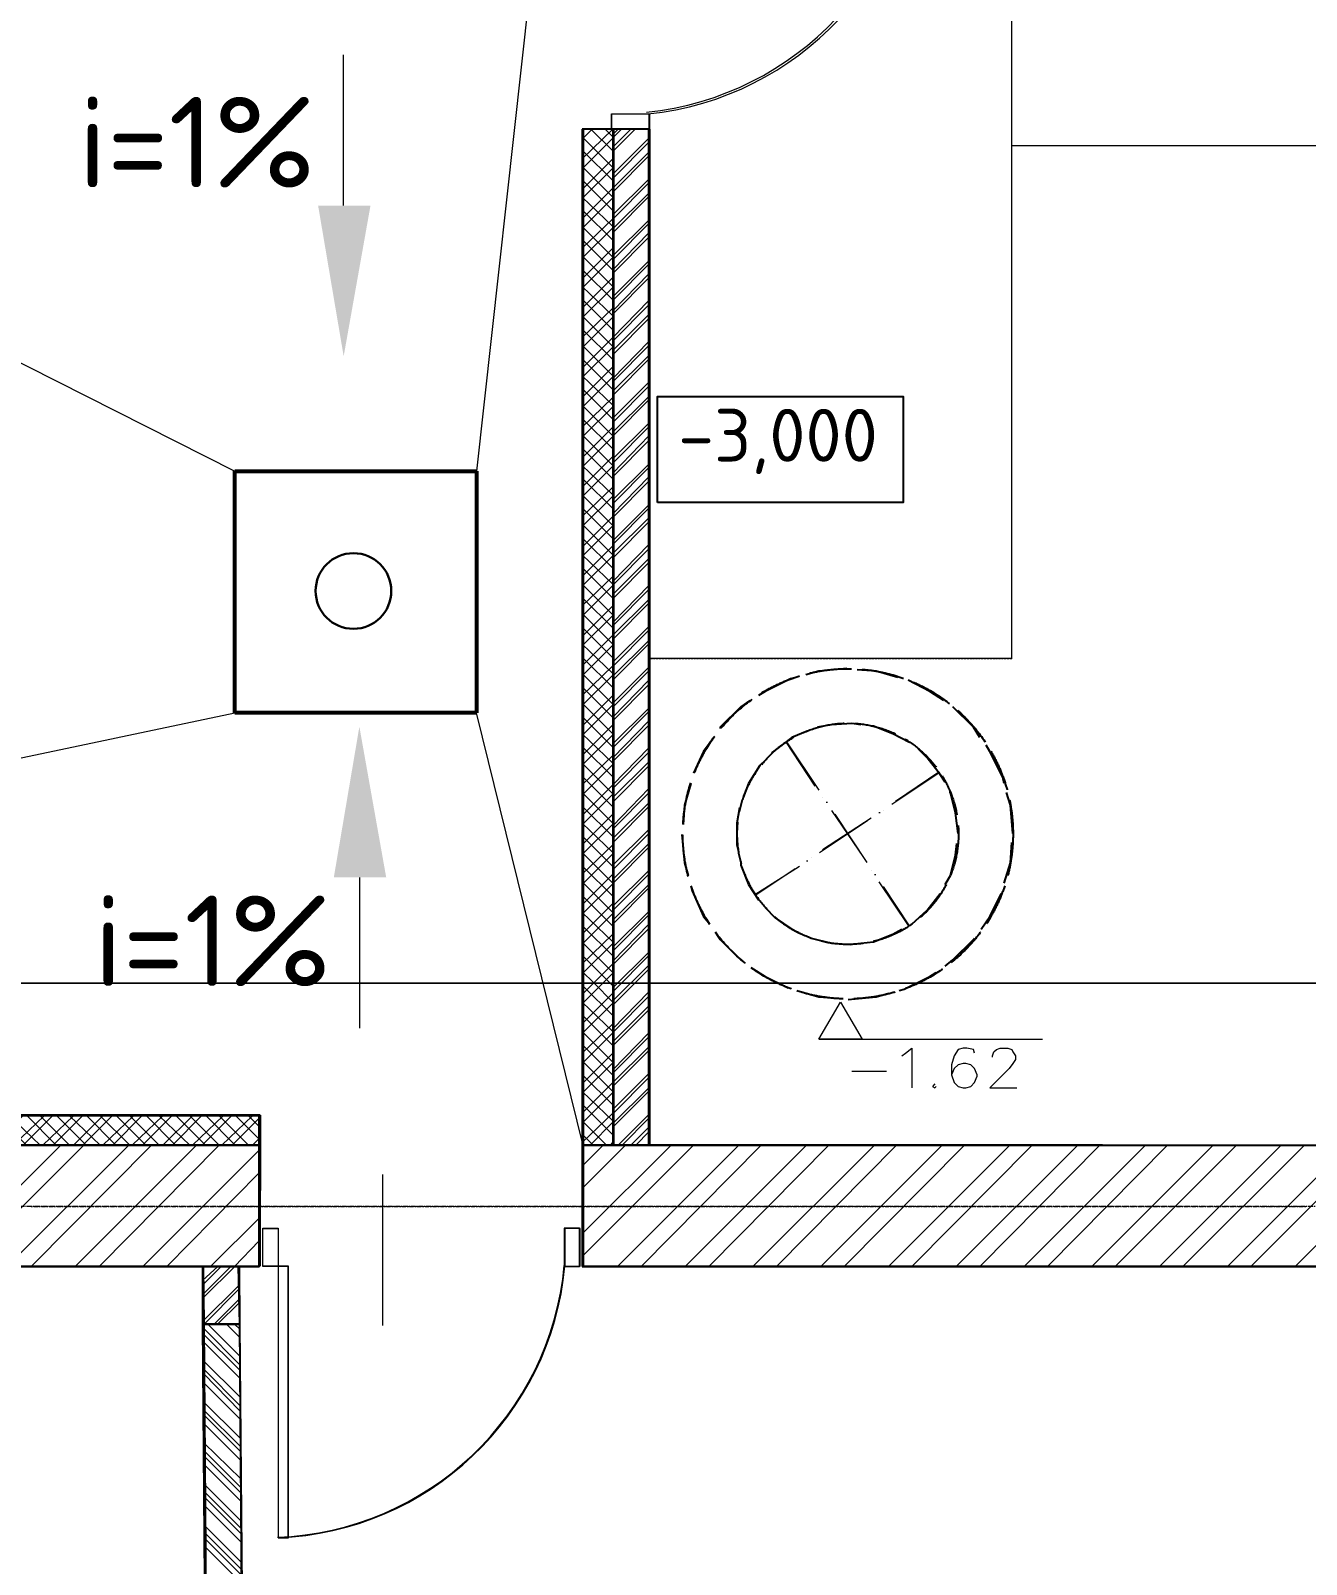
# Model space of a CAD drawing. Header units: millimetres. Extents: x -10178924 to 11692288, y -947381 to 58396.
# Drawn here: x 729816 to 734041, y -787877 to -782796 of the extents above; entities that cross this region are included whole.
import ezdxf

# ---------------------------------------------------------------- set-up
doc = ezdxf.new("R2010")
doc.units = ezdxf.units.MM
for name, pattern in [('334', [5, 4, -1]), ('ACAD_ISO02W100', [15, 12, -3]), ('ACAD_ISO10W100', [18, 12, -3, 0, -3]), ('HIDDEN', [9.525, 6.35, -3.175]), ('невидимая', [9.525, 6.35, -3.175]), ('осевая', [50.8, 31.75, -6.35, 6.35, -6.35])]:
    doc.linetypes.add(name, pattern=pattern)
for name, color, linetype, lineweight in [('_0', 7, 'Continuous', 25), ('_канализация', 7, 'Continuous', 70), ('_шахты ВК', 8, 'Continuous', 53), ('PDF _Разрезы', 7, 'Continuous', 9), ('PDF _Текст', 7, 'Continuous', 5), ('АР_Двери', 250, 'Continuous', 9), ('Контур пол Подвал', 7, 'Continuous', 9), ('Основная ГКЛ', 250, 'Continuous', 9), ('Отделка СТЕН', 6, 'Continuous', 13), ('Перегородки', 162, 'Continuous', 9), ('Размеры осевые', 153, 'Continuous', 9), ('Стены.1', 7, 'Continuous', 25), ('ТХ_Оборудование', 250, 'Continuous', 18), ('ШТРИХОВКА', 252, 'Continuous', 15), ('Штриховки', 47, 'Continuous', 5)]:
    doc.layers.add(name, color=color, linetype=linetype, lineweight=lineweight)
for name, color, linetype in [('_надписи канализация', 7, 'Continuous'), ('PDF _PDF _Разрезы', 7, 'Continuous'), ('PDF _Отделка СТЕН', 6, 'Continuous'), ('PDF _Стены внутр.1', 7, 'Continuous'), ('PDF _Стены.1', 7, 'Continuous'), ('Перепад', 251, 'ACAD_ISO02W100'), ('Стены внутр.1', 7, 'Continuous')]:
    doc.layers.add(name, color=color, linetype=linetype)
for name, color, linetype, true_color in [('PDF _АР_Двери', 7, 'Continuous', 0x545454), ('PDF _Контур пол Подвал', 7, 'Continuous', 0xcd6928), ('PDF _Основная ГКЛ', 7, 'Continuous', 0x545454), ('PDF _Отметки', 7, 'Continuous', 0x7f9fff), ('PDF _Перегородки', 7, 'Continuous', 0x0037dd), ('PDF _Перепад', 7, 'Continuous', 0x767676), ('PDF _Размеры осевые', 7, 'Continuous', 0x5d6970), ('PDF _штриховка', 7, 'Continuous', 0x95834a), ('PDF _Штриховки', 7, 'Continuous', 0x95834a)]:
    doc.layers.add(name, color=color, linetype=linetype, true_color=true_color)
doc.styles.add('PDF ISOCPEUR', font='isocpeur.ttf')
doc.styles.add('НТМ', font='isocpeur.ttf')
pattern_1 = [(45, (-17446.33, 108538.816), (-49.39141, 49.39141), []), (135, (-17446.33, 108538.816), (-49.39141, -49.39141), [])]

# ---------------------------------------------------------------- blocks, each defined once
blk = doc.blocks.new('A$C5282721b')
at = {"layer": 'Отделка СТЕН', "true_color": 0x000000, "transparency": 33554687}
h = blk.add_hatch(dxfattribs=at)
h.set_pattern_fill('ANSI37', color=18, scale=22)
h.set_pattern_definition(pattern_1)
h.paths.add_polyline_path([(9386.923, -2331.943), (9381.923, -2331.943), (9286.923, -2331.943), (9286.923, -5161.054), (9386.923, -5161.054)])
h.paths.add_polyline_path([(9386.923, -5161.054), (9286.923, -5161.054), (9286.923, -5598.72), (9286.827, -5698.72), (9386.923, -5698.72)])
h = blk.add_hatch(dxfattribs=at)
h.set_pattern_fill('ANSI37', color=18, scale=22)
h.set_pattern_definition(pattern_1)
h.paths.add_polyline_path([(8216.779, -5598.72), (1806.923, -5598.72), (1806.923, -5698.72), (8216.705, -5698.72)])
at = {"layer": 'Перегородки', "lineweight": 20, "true_color": 0x000000, "transparency": 33554687}
h = blk.add_hatch(dxfattribs=at)
h.set_pattern_fill('ANSI32', color=18, scale=10)
h.set_pattern_definition([(45, (-114117.21, -14990.67), (-67.35192, 67.35192), []), (45, (-114072.31, -14990.67), (-67.35192, 67.35192), [])])
h.paths.add_polyline_path([(9506.923, -161.943), (9456.266, -161.943)], flags=17)
h.paths.add_polyline_path([(9506.923, -2331.943), (9386.923, -2331.943), (9386.923, -5698.72), (9506.923, -5698.72)])
h.paths.add_polyline_path([(9386.923, -1261.943), (9506.923, -1261.943), (9506.923, -161.943), (9386.923, -161.943)])
h = blk.add_hatch(dxfattribs=at)
h.set_pattern_fill('ANSI32', color=18, scale=10, angle=-90)
h.set_pattern_definition([(315, (296903.22, 39994.2), (67.35192, 67.35192), []), (315, (296903.22, 39949.3), (67.35192, 67.35192), [])])
h.paths.add_polyline_path([(8150.108, -6290.89), (8030.104, -6290.89), (8038.206, -7490.83), (8160.512, -7491.329)])
at = {"layer": 'ШТРИХОВКА', "ltscale": 100, "true_color": 0x000000, "transparency": 33554687}
h = blk.add_hatch(dxfattribs=at)
h.set_pattern_fill('ANSI31', color=18, scale=50)
h.set_pattern_definition([(45, (-79853.19, 25128.16), (-112.2532, 112.2532), [])])
h.paths.add_polyline_path([(23461.119, -5698.72), (20726.119, -5698.72), (20726.119, -6098.72), (23461.119, -6098.72), (23461.119, -6515.547), (23861.119, -6515.547), (23861.119, -5328.486), (23461.119, -5328.486)], flags=17)
h.paths.add_polyline_path([(17846.22, -11596.906), (8196.095, -11596.906), (8096.091, -11596.906), (5081.5, -11596.906), (5081.5, -12156.906), (17846.22, -12156.906), (17846.22, -11876.906)], flags=17)
h.paths.add_polyline_path([(8216.705, -5698.72), (8216.779, -6098.72), (19406.923, -6098.72), (19406.923, -5698.72)], flags=16)
h.paths.add_polyline_path([(4011.5, -12156.906), (4011.5, -11596.906), (86.923, -11596.906), (86.923, -9009.38), (86.923, -8929.368), (86.923, -6098.72), (3721.276, -6098.72), (3801.387, -6098.72), (9286.442, -6098.72), (9286.779, -5698.72), (86.923, -5698.72), (86.923, -161.943), (23461.119, -161.943), (23461.119, -4567.801), (23861.119, -4567.801), (23861.119, -3119.021), (23861.119, -2969.021), (23861.119, -161.943), (24472.507, -161.943), (29133.626, -161.943), (29283.626, -161.943), (29940.503, -161.943), (29940.503, 398.057), (-473.077, 398.057), (-473.077, -11800), (-473.077, -12156.906), (-0.293, -12156.906)])
h.paths.add_polyline_path([(23861.119, -9596.906), (23461.119, -9596.906), (23461.119, -11596.906), (18816.22, -11596.906), (18816.22, -12156.906), (23301.119, -12156.906), (23301.119, -15862.111), (25035.25, -15862.111), (25595.277, -15862.111), (25744.391, -15862.111), (25744.391, -15302.111), (23861.119, -15302.111), (23861.119, -12066.906)])
h.paths.add_polyline_path([(23461.119, -8546.906), (23861.119, -8546.906), (23861.119, -7571.566), (23461.119, -7571.566)], flags=17)
at = {"layer": 'Штриховки', "ltscale": 10, "true_color": 0x000000, "transparency": 33554687}
h = blk.add_hatch(dxfattribs=at)
h.set_pattern_fill('ANSI32', color=18, scale=10)
h.set_pattern_definition([(45, (-109802.62, 28370.98), (-67.35192, 67.35192), []), (45, (-109757.72, 28370.98), (-67.35192, 67.35192), [])])
h.paths.add_polyline_path([(8028.44, -6098.904), (8030.104, -6290.89), (8150.113, -6291.451), (8148.442, -6098.72)])
at = {"color": 18, "lineweight": 0, "ltscale": 100, "true_color": 0x000000, "transparency": 33554687}
for p, q in [((1806.923, -261.943), (8133.325, -3465.61)), ((1806.923, -261.943), (8133.325, -3465.61)), ((9286.923, -261.943), (8933.325, -3465.61)), ((9286.923, -261.943), (8933.325, -3465.61)), ((1806.923, -5598.72), (8133.325, -4265.61)), ((1806.923, -5598.72), (8133.325, -4265.61)), ((9286.779, -5698.72), (8933.325, -4265.61)), ((9286.779, -5698.72), (8933.325, -4265.61))]:
    blk.add_line(p, q, dxfattribs=at)
at = {"layer": '_0', "transparency": 33554687}
for p, q in [((8133.325, -3465.61), (8933.325, -3465.61)), ((8133.325, -4265.61), (8133.325, -3465.61)), ((8133.325, -3465.61), (8933.325, -3465.61)), ((8133.325, -4265.61), (8133.325, -3465.61)), ((8133.325, -3465.61), (8933.325, -3465.61)), ((8133.325, -4265.61), (8133.325, -3465.61)), ((8133.325, -3465.61), (8933.325, -3465.61)), ((8133.325, -4265.61), (8133.325, -3465.61)), ((8933.325, -3465.61), (8133.325, -3465.61)), ((8933.325, -3465.61), (8933.325, -4265.61)), ((8933.325, -3465.61), (8933.325, -4265.61)), ((8933.325, -3465.61), (8933.325, -4265.61)), ((8933.325, -3465.61), (8933.325, -4265.61)), ((8933.325, -3465.61), (8933.325, -4265.61)), ((8933.325, -3465.61), (8933.325, -4265.61)), ((8933.325, -3465.61), (8933.325, -4265.61)), ((8933.325, -3465.61), (8933.325, -4265.61)), ((8933.325, -4265.61), (8133.325, -4265.61)), ((8933.325, -4265.61), (8133.325, -4265.61)), ((8933.325, -4265.61), (8133.325, -4265.61)), ((8933.325, -4265.61), (8133.325, -4265.61)), ((8933.325, -4265.61), (8133.325, -4265.61)), ((8933.325, -4265.61), (8133.325, -4265.61)), ((8933.325, -4265.61), (8133.325, -4265.61)), ((8933.325, -4265.61), (8133.325, -4265.61))]:
    blk.add_line(p, q, dxfattribs=at)
at = {"layer": '_0', "color": 8, "transparency": 33554687}
for p, q in [((8133.325, -3465.61), (8933.325, -3465.61)), ((8133.325, -4265.61), (8133.325, -3465.61)), ((8133.325, -3465.61), (8933.325, -3465.61)), ((8133.325, -4265.61), (8133.325, -3465.61)), ((8933.325, -3465.61), (8933.325, -4265.61)), ((8933.325, -3465.61), (8933.325, -4265.61)), ((8933.325, -4265.61), (8133.325, -4265.61)), ((8933.325, -4265.61), (8133.325, -4265.61))]:
    blk.add_line(p, q, dxfattribs=at)
at = {"layer": '_канализация', "color": 7, "lineweight": 30, "ltscale": 100, "transparency": 33554687}
blk.add_circle((8525.99, -3862.207), 125.235, dxfattribs=at)
blk.add_circle((8525.99, -3862.207), 125.235, dxfattribs=at)
blk.add_circle((8525.99, -3862.207), 125.235, dxfattribs=at)
blk.add_circle((8525.99, -3862.207), 125.235, dxfattribs=at)
blk.add_circle((8525.99, -3862.207), 125.235, dxfattribs=at)
blk.add_circle((8525.99, -3862.207), 125.235, dxfattribs=at)
at = {"layer": '_надписи канализация', "transparency": 33554687}
for p, q in [((8933.325, -3465.61), (8933.325, -4265.61)), ((8933.325, -3465.61), (8933.325, -4265.61)), ((8933.325, -3465.61), (8933.325, -4265.61)), ((8933.325, -3465.61), (8933.325, -4265.61)), ((8933.325, -4265.61), (8133.325, -4265.61)), ((8933.325, -4265.61), (8133.325, -4265.61)), ((8933.325, -4265.61), (8133.325, -4265.61)), ((8933.325, -4265.61), (8133.325, -4265.61))]:
    blk.add_line(p, q, dxfattribs=at)
at = {"layer": '_шахты ВК', "transparency": 33554687}
for p, q in [((8133.325, -3465.61), (8933.325, -3465.61)), ((8133.325, -4265.61), (8133.325, -3465.61)), ((8133.325, -3465.61), (8933.325, -3465.61)), ((8133.325, -4265.61), (8133.325, -3465.61)), ((8133.325, -3465.61), (8933.325, -3465.61)), ((8133.325, -4265.61), (8133.325, -3465.61)), ((8133.325, -3465.61), (8933.325, -3465.61)), ((8133.325, -4265.61), (8133.325, -3465.61)), ((8933.325, -3465.61), (8933.325, -4265.61)), ((8933.325, -3465.61), (8933.325, -4265.61)), ((8933.325, -3465.61), (8933.325, -4265.61)), ((8933.325, -3465.61), (8933.325, -4265.61)), ((8933.325, -3465.61), (8933.325, -4265.61)), ((8933.325, -3465.61), (8933.325, -4265.61)), ((8933.325, -3465.61), (8933.325, -4265.61)), ((8933.325, -3465.61), (8933.325, -4265.61)), ((8933.325, -4265.61), (8133.325, -4265.61)), ((8933.325, -4265.61), (8133.325, -4265.61)), ((8933.325, -4265.61), (8133.325, -4265.61)), ((8933.325, -4265.61), (8133.325, -4265.61)), ((8933.325, -4265.61), (8133.325, -4265.61)), ((8933.325, -4265.61), (8133.325, -4265.61)), ((8933.325, -4265.61), (8133.325, -4265.61)), ((8933.325, -4265.61), (8133.325, -4265.61))]:
    blk.add_line(p, q, dxfattribs=at)
at = {"layer": '_шахты ВК', "color": 8, "transparency": 33554687}
for p, q in [((8133.325, -3465.61), (8933.325, -3465.61)), ((8133.325, -4265.61), (8133.325, -3465.61)), ((8133.325, -3465.61), (8933.325, -3465.61)), ((8133.325, -4265.61), (8133.325, -3465.61)), ((8133.325, -3465.61), (8933.325, -3465.61)), ((8133.325, -4265.61), (8133.325, -3465.61)), ((8133.325, -3465.61), (8933.325, -3465.61)), ((8133.325, -4265.61), (8133.325, -3465.61)), ((8933.325, -3465.61), (8933.325, -4265.61)), ((8933.325, -3465.61), (8933.325, -4265.61)), ((8933.325, -3465.61), (8933.325, -4265.61)), ((8933.325, -3465.61), (8933.325, -4265.61)), ((8933.325, -4265.61), (8133.325, -4265.61)), ((8933.325, -4265.61), (8133.325, -4265.61)), ((8933.325, -4265.61), (8133.325, -4265.61)), ((8933.325, -4265.61), (8133.325, -4265.61))]:
    blk.add_line(p, q, dxfattribs=at)
at = {"layer": 'PDF _Разрезы', "color": 251, "lineweight": 9, "true_color": 0x636466, "transparency": 33554687}
for p, q in [((8493.623, -2585.194), (8493.623, -2085.657)), ((8545.65, -4811.148), (8545.65, -5310.684)), ((8622.01, -5795.553), (8622.01, -6295.089))]:
    blk.add_line(p, q, dxfattribs=at)
at = {"layer": 'PDF _Разрезы', "color": 18, "lineweight": 9, "true_color": 0x000000, "transparency": 33554687}
blk.add_lwpolyline([(-3851.775, -5161.054), (61037.167, -5161.054)], dxfattribs=at)
at = {"layer": 'PDF _Разрезы', "transparency": 33554559}
for points in [[(8493.623, -3084.73), (8582.523, -2585.194), (8408.955, -2585.194)], [(8545.65, -4311.611), (8634.55, -4811.148), (8460.982, -4811.148)]]:
    blk.add_solid(points, dxfattribs=at)
at = {"layer": 'АР_Двери', "color": 18, "true_color": 0x000000, "transparency": 33554687}
for points in [[(9506.923, -2281.943), (9506.923, -2331.943), (9381.923, -2331.943), (9381.923, -2281.943)], [(8276.408, -6098.72), (8226.408, -6098.72), (8226.408, -5973.72), (8276.408, -5973.72)], [(9226.442, -6098.72), (9276.442, -6098.72), (9276.442, -5973.72), (9226.442, -5973.72)], [(8276.408, -6998.72), (8311.408, -6998.72), (8311.408, -6098.72), (8276.408, -6098.72)]]:
    blk.add_lwpolyline(points, close=True, dxfattribs=at)
for centre, radius, start, end in [((9396.487, -1275.972), 1011.481, 275.983344, 357.395053), ((8238.286, -6007.054), 992.399, 272.201495, 354.700108)]:
    blk.add_arc(centre, radius, start, end, dxfattribs=at)
at = {"layer": 'Контур пол Подвал', "color": 18, "linetype": 'невидимая', "true_color": 0x000000, "transparency": 33554687}
for p, q in [((9506.923, -4124.01), (9506.923, -2386.943)), ((19406.923, -2386.943), (10706.923, -2386.943)), ((10706.923, -4086.943), (10706.923, -2386.943)), ((10706.923, -4086.943), (9506.923, -4086.943))]:
    blk.add_line(p, q, dxfattribs=at)
at = {"layer": 'Контур пол Подвал', "color": 18, "true_color": 0x000000, "transparency": 33554687}
blk.add_lwpolyline([(10706.923, -2386.943), (10706.923, -1186.943)], dxfattribs=at)
at = {"layer": 'Основная ГКЛ', "color": 18, "linetype": 'HIDDEN', "ltscale": 5, "true_color": 0x000000, "transparency": 33554687}
for p, q in [((8216.408, -6098.72), (8216.408, -5973.72)), ((9286.442, -5973.72), (9286.442, -6098.72))]:
    blk.add_line(p, q, dxfattribs=at)
at = {"layer": 'Перепад', "color": 18, "linetype": '334', "ltscale": 35, "true_color": 0x000000, "transparency": 33554687}
for radius in [546.936, 366.437]:
    blk.add_circle((10163.669, -4666.653), radius, dxfattribs=at)
at = {"layer": 'Размеры осевые', "color": 251, "linetype": 'осевая', "ltscale": 0.5, "transparency": 33554687}
blk.add_line((-9750, -5900), (57900, -5900), dxfattribs=at)
at = {"layer": 'Стены внутр.1', "color": 18, "linetype": 'Continuous', "true_color": 0x000000, "transparency": 33554687}
for p in [(8150.113, -6291.451), (8150.108, -6290.89)]:
    blk.add_line(p, (8030.104, -6290.89), dxfattribs=at)
at = {"layer": 'Стены внутр.1', "color": 18, "linetype": 'Continuous', "true_color": 0x000000, "transparency": 33554687, "flags": 128}
for points in [[(8216.779, -5598.72), (1806.923, -5598.72)], [(8216.705, -5698.72), (86.923, -5698.72)], [(11006.923, -5698.72), (9286.779, -5698.72)], [(19406.923, -5698.72), (11006.923, -5698.72)], [(3801.387, -6098.72), (8148.442, -6098.72)], [(8028.439, -6098.72), (8030.104, -6290.89)], [(8148.442, -6098.72), (8216.408, -6098.72)], [(8150.113, -6291.451), (8148.442, -6098.72)], [(9286.442, -6098.72), (11006.923, -6098.72)], [(10826.905, -6098.72), (19406.923, -6098.72)], [(8030.104, -6290.89), (8047.517, -8548.72)], [(8169.676, -8548.72), (8150.113, -6291.451)]]:
    blk.add_lwpolyline(points, dxfattribs=at)
at = {"layer": 'Стены.1', "color": 18, "ltscale": 0.1, "true_color": 0x000000, "transparency": 33554687}
for points in [[(9286.923, -2331.943), (9286.923, -5598.72)], [(9506.923, -2331.943), (9286.923, -2331.943)], [(9386.923, -2331.943), (9386.923, -5698.72)], [(9506.923, -2331.943), (9506.923, -5698.72)], [(8216.779, -5598.72), (8216.408, -6098.72)], [(9286.863, -5598.72), (9286.442, -6098.72)]]:
    blk.add_lwpolyline(points, dxfattribs=at)
at = {"layer": 'ТХ_Оборудование', "transparency": 33554687}
for p, q in [((8133.325, -3465.61), (8933.325, -3465.61)), ((8133.325, -4265.61), (8133.325, -3465.61)), ((8133.325, -3465.61), (8933.325, -3465.61)), ((8133.325, -4265.61), (8133.325, -3465.61)), ((8933.325, -3465.61), (8933.325, -4265.61)), ((8933.325, -3465.61), (8933.325, -4265.61)), ((8933.325, -4265.61), (8133.325, -4265.61)), ((8933.325, -4265.61), (8133.325, -4265.61))]:
    blk.add_line(p, q, dxfattribs=at)
at = {"layer": 'ШТРИХОВКА', "color": 18, "linetype": 'ACAD_ISO10W100', "ltscale": 16, "true_color": 0x000000, "transparency": 33554687}
for p, q in [((9960.238, -4361.872), (10367.101, -4971.434)), ((10468.451, -4463.221), (9858.888, -4870.085))]:
    blk.add_line(p, q, dxfattribs=at)
at = {"layer": 'PDF _Текст', "color": 251, "lineweight": 0, "true_color": 0x636466, "transparency": 33554687, "style": 'НТМ'}
for p in [(7613.896, -2525.346), (7665.923, -5171.223)]:
    blk.add_text('i=1%%%', height=300, dxfattribs=at).set_placement(p)

msp = doc.modelspace()

# ---------------------------------------------------------------- linework, layer by layer
at = {"layer": 'PDF _PDF _Разрезы', "lineweight": 9}
msp.add_lwpolyline([(718506.2, -785950.9), (783388.3, -785950.9)], dxfattribs=at)
at = {"layer": 'PDF _АР_Двери', "lineweight": 9}
for points in [[(731862.4, -783072.2), (731862.4, -783123), (731739.7, -783123), (731739.7, -783072.2)], [(730634.8, -786890.7), (730584, -786890.7), (730584, -786763.7), (730634.8, -786763.7)], [(731583, -786890.7), (731633.8, -786890.7), (731633.8, -786763.7), (731583, -786763.7)], [(730634.8, -787788.2), (730668.6, -787788.2), (730668.6, -786890.8), (730634.8, -786890.8)]]:
    msp.add_lwpolyline(points, close=True, dxfattribs=at)
for centre, radius, start, end in [((731750.3, -782062.6), 1009.6, 275.9819, 357.3963), ((730594.6, -786795.5), 992.7, 272.2029, 354.6989)]:
    msp.add_arc(centre, radius, start, end, dxfattribs=at)
at = {"layer": 'PDF _Контур пол Подвал', "lineweight": 9}
for points in [[(733064.7, -783178.1), (733064.7, -781975.8)], [(731862.4, -784913.7), (731862.4, -783178.1)], [(731862.5, -784875.6), (733064.7, -784875.6), (733064.7, -783178.1)], [(741764.3, -783178.1), (733065.1, -783178.1)]]:
    msp.add_lwpolyline(points, dxfattribs=at)
at = {"layer": 'PDF _Основная ГКЛ', "lineweight": 9}
for points in [[(730571.3, -786890.7), (730571.3, -786763.7)], [(731642.3, -786763.7), (731642.3, -786890.7)]]:
    msp.add_lwpolyline(points, dxfattribs=at)
at = {"layer": 'PDF _Отделка СТЕН', "lineweight": 13}
for points in [[(731642.3, -783123), (731642.3, -783123)], [(731642.3, -783220.4), (731743.9, -783123)], [(731743.9, -783148.4), (731718.5, -783123)], [(731743.9, -783250), (731642.3, -783148.4)], [(731642.3, -783322), (731743.9, -783220.4)], [(731743.9, -783347.4), (731642.3, -783245.8)], [(731642.3, -783419.4), (731743.9, -783317.8)], [(731743.9, -783444.8), (731642.3, -783347.4)], [(731642.3, -783516.7), (731743.9, -783419.4)], [(731743.9, -783546.4), (731642.3, -783444.8)], [(731642.3, -783618.3), (731743.9, -783516.7)], [(731743.9, -783643.7), (731642.3, -783542.1)], [(731642.3, -783715.7), (731743.9, -783614.1)], [(731743.9, -783741.1), (731642.3, -783643.7)], [(731642.3, -783813.1), (731743.9, -783715.7)], [(731743.9, -783842.7), (731642.3, -783741.1)], [(731642.3, -783914.7), (731743.9, -783813.1)], [(731743.9, -783940.1), (731642.3, -783838.5)], [(731642.3, -784012), (731743.9, -783910.4)], [(731743.9, -784037.4), (731642.3, -783940.1)], [(731642.3, -784109.4), (731743.9, -784012)], [(731743.9, -784139), (731642.3, -784037.4)], [(731642.3, -784211), (731743.9, -784109.4)], [(731743.9, -784236.4), (731642.3, -784134.8)], [(731642.3, -784308.4), (731743.9, -784206.8)], [(731743.9, -784333.8), (731642.3, -784236.4)], [(731642.3, -784405.7), (731743.9, -784308.4)], [(731743.9, -784435.4), (731642.3, -784333.8)], [(731642.3, -784507.3), (731743.9, -784405.7)], [(731743.9, -784532.7), (731642.3, -784431.1)], [(731642.3, -784604.7), (731743.9, -784503.1)], [(731743.9, -784630.1), (731642.3, -784532.7)], [(731642.3, -784702.1), (731743.9, -784604.7)], [(731743.9, -784731.7), (731642.3, -784630.1)], [(731642.3, -784803.7), (731743.9, -784702.1)], [(731743.9, -784829.1), (731642.3, -784727.5)], [(731642.3, -784901), (731743.9, -784799.4)], [(731743.9, -784926.4), (731642.3, -784829.1)], [(731642.3, -784998.4), (731743.9, -784901)], [(731743.9, -785028), (731642.3, -784926.4)], [(731642.3, -785100), (731743.9, -784998.4)], [(731743.9, -785125.4), (731642.3, -785023.8)], [(731642.3, -785197.4), (731743.9, -785095.8)], [(731743.9, -785222.8), (731642.3, -785125.4)], [(731642.3, -785294.7), (731743.9, -785197.4)], [(731743.9, -785324.4), (731642.3, -785222.8)], [(731642.3, -785396.3), (731743.9, -785294.7)], [(731743.9, -785421.7), (731642.3, -785320.1)], [(731642.3, -785493.7), (731743.9, -785392.1)], [(731743.9, -785519.1), (731642.3, -785421.7)], [(731642.3, -785591.1), (731743.9, -785493.7)], [(731743.9, -785620.7), (731642.3, -785519.1)], [(731642.3, -785692.7), (731743.9, -785591.1)], [(731743.9, -785718.1), (731642.3, -785616.5)], [(731642.3, -785790), (731743.9, -785688.4)], [(731743.9, -785815.4), (731642.3, -785718.1)], [(731642.3, -785887.4), (731743.9, -785790)], [(731743.9, -785917), (731642.3, -785815.5)], [(731642.3, -785989), (731680.4, -785950.9), (731743.9, -785887.4)], [(731743.9, -786014.4), (731680.4, -785950.9), (731642.3, -785912.8)], [(731642.3, -786086.4), (731743.9, -785984.8)], [(731743.9, -786111.8), (731642.3, -786014.4)], [(731642.3, -786183.7), (731743.9, -786086.4)], [(731743.9, -786213.4), (731642.3, -786111.8)], [(731642.3, -786285.3), (731743.9, -786183.8)], [(731743.9, -786310.7), (731642.3, -786209.2)], [(731642.3, -786382.7), (731743.9, -786281.1)], [(731743.9, -786408.1), (731642.3, -786310.8)], [(729847.4, -786488.6), (729745.8, -786391.2)], [(729758.5, -786488.6), (729860.1, -786391.2)], [(729944.7, -786488.6), (729847.4, -786391.2)], [(729855.8, -786488.6), (729957.4, -786391.2)], [(730046.3, -786488.6), (729944.7, -786391.2)], [(729957.4, -786488.6), (730054.8, -786391.2)], [(730143.7, -786488.6), (730046.3, -786391.2)], [(730054.8, -786488.6), (730156.4, -786391.2)], [(730241.1, -786488.6), (730143.7, -786391.2)], [(730152.2, -786488.6), (730253.8, -786391.2)], [(730342.7, -786488.6), (730241.1, -786391.2)], [(730253.8, -786488.6), (730351.1, -786391.2)], [(730440, -786488.6), (730342.7, -786391.2)], [(730351.1, -786488.6), (730452.7, -786391.2)], [(730537.4, -786488.6), (730440, -786391.2)], [(730448.5, -786488.6), (730550.1, -786391.2)], [(730571.3, -786425), (730537.4, -786391.2)], [(731642.3, -786480.1), (731743.9, -786382.7)], [(731722.7, -786488.6), (731642.3, -786408.1)], [(730550.1, -786488.6), (730571.3, -786467.4)], [(731735.5, -786488.6), (731743.9, -786480.1)]]:
    msp.add_lwpolyline(points, dxfattribs=at)
at = {"layer": 'PDF _Отметки', "lineweight": 25}
msp.add_lwpolyline([(731892.1, -784359.2), (731892.1, -784007.8), (732704.9, -784007.8), (732704.9, -784359.2)], close=True, dxfattribs=at)
at = {"layer": 'PDF _Отметки', "color": 7, "lineweight": 20}
msp.add_lwpolyline([(732497.5, -786014.4), (732569.4, -786137.2), (732425.5, -786137.2)], close=True, dxfattribs=at)
for points in [[(732425.5, -786137.2), (733166.3, -786137.2)], [(732700.7, -786192.2), (732713.4, -786183.8), (732734.5, -786166.8), (732734.5, -786298)], [(732942, -786183.8), (732937.7, -786171.1), (732916.6, -786166.8), (732903.9, -786166.8), (732886.9, -786171.1), (732874.2, -786192.2), (732865.8, -786221.9), (732865.8, -786255.7), (732874.2, -786281.1), (732886.9, -786293.8), (732903.9, -786298), (732912.3, -786298), (732929.3, -786293.8), (732942, -786281.1), (732950.4, -786260), (732950.4, -786255.7), (732942, -786234.6), (732929.3, -786221.9), (732912.3, -786217.6), (732903.9, -786217.6), (732886.9, -786221.9), (732874.2, -786234.6), (732865.8, -786255.7)], [(733001.2, -786196.5), (733001.2, -786192.2), (733005.5, -786179.5), (733013.9, -786171.1), (733026.6, -786166.8), (733052, -786166.8), (733064.7, -786171.1), (733069, -786179.5), (733077.4, -786192.2), (733077.4, -786204.9), (733069, -786217.6), (733056.3, -786234.6), (732992.8, -786298), (733081.7, -786298)], [(732535.6, -786243), (732649.9, -786243)], [(732810.7, -786285.3), (732802.3, -786293.8), (732810.7, -786298), (732815, -786293.8)]]:
    msp.add_lwpolyline(points, dxfattribs=at)
at = {"layer": 'PDF _Перегородки', "color": 5, "lineweight": 20}
for points in [[(731743.9, -783140), (731760.9, -783123)], [(731743.9, -783182.3), (731803.2, -783123)], [(731743.9, -783271.2), (731862.4, -783152.7)], [(731743.9, -783317.8), (731862.4, -783199.2)], [(731743.9, -783406.7), (731862.4, -783288.1)], [(731743.9, -783453.2), (731862.4, -783334.7)], [(731743.9, -783542.1), (731862.4, -783423.6)], [(731743.9, -783588.7), (731862.4, -783465.9)], [(731743.9, -783677.6), (731862.4, -783559.1)], [(731743.9, -783724.2), (731862.4, -783601.4)], [(731743.9, -783813.1), (731862.4, -783690.3)], [(731743.9, -783855.4), (731862.4, -783736.9)], [(731743.9, -783948.5), (731862.4, -783825.8)], [(731743.9, -783990.9), (731862.4, -783872.3)], [(731743.9, -784079.8), (731862.4, -783961.2)], [(731743.9, -784126.3), (731862.4, -784007.8)], [(731743.9, -784215.2), (731862.4, -784096.7)], [(731743.9, -784261.8), (731862.4, -784139)], [(731743.9, -784350.7), (731862.4, -784232.2)], [(731743.9, -784397.3), (731862.4, -784274.5)], [(731743.9, -784486.2), (731862.4, -784367.6)], [(731743.9, -784528.5), (731862.4, -784410)], [(731743.9, -784621.6), (731862.4, -784498.9)], [(731743.9, -784664), (731862.4, -784545.4)], [(731743.9, -784757.1), (731862.4, -784634.3)], [(731743.9, -784799.4), (731862.4, -784680.9)], [(731743.9, -784888.3), (731862.4, -784769.8)], [(731743.9, -784934.9), (731862.4, -784816.4)], [(731743.9, -785023.8), (731862.4, -784905.3)], [(731743.9, -785070.4), (731862.4, -784947.6)], [(731743.9, -785159.3), (731862.4, -785040.7)], [(731743.9, -785205.8), (731862.4, -785083.1)], [(731743.9, -785294.7), (731862.4, -785172)], [(731743.9, -785337.1), (731862.4, -785218.6)], [(731743.9, -785430.2), (731862.4, -785307.4)], [(731743.9, -785472.5), (731862.4, -785354)], [(731743.9, -785561.4), (731862.4, -785442.9)], [(731743.9, -785608), (731862.4, -785489.5)], [(731743.9, -785696.9), (731862.4, -785578.4)], [(731743.9, -785743.5), (731862.4, -785625)], [(731743.9, -785832.4), (731862.4, -785713.9)], [(731743.9, -785879), (731862.4, -785756.2)], [(731743.9, -785967.8), (731862.4, -785849.3)], [(731743.9, -786010.2), (731862.4, -785891.7)], [(731743.9, -786103.3), (731862.4, -785980.6)], [(731743.9, -786145.7), (731862.4, -786027.1)], [(731743.9, -786238.8), (731862.4, -786116)], [(731743.9, -786281.1), (731862.4, -786162.6)], [(731743.9, -786370), (731862.4, -786251.5)], [(731743.9, -786416.6), (731862.4, -786298.1)], [(731760.9, -786488.6), (731862.4, -786387)], [(731803.2, -786488.6), (731862.4, -786429.3)], [(730401.9, -787081.2), (730507.8, -787187.1)], [(730490.8, -787081.2), (730507.8, -787098.2)], [(730385, -787110.9), (730507.8, -787233.6)], [(730389.2, -787204), (730507.8, -787322.5)], [(730389.2, -787246.3), (730507.8, -787369.1)], [(730389.2, -787339.5), (730507.8, -787458)], [(730389.2, -787381.8), (730512, -787504.6)], [(730389.2, -787474.9), (730512, -787593.5)], [(730389.2, -787517.3), (730512, -787640)], [(730389.2, -787610.4), (730512, -787733.2)], [(730389.2, -787652.7), (730512, -787775.5)], [(730389.2, -787745.9), (730512, -787868.6)], [(730389.2, -787788.2), (730512, -787911)]]:
    msp.add_lwpolyline(points, dxfattribs=at)
at = {"layer": 'PDF _Перепад', "lineweight": 25}
for points in [[(732518.6, -784909.5), (732425.5, -784918), (732383.2, -784930.7)], [(732688, -784939.1), (732616, -784918), (732552.5, -784913.7)], [(732349.3, -784939.1), (732332.4, -784943.4), (732247.7, -784985.7), (732226.5, -784998.4)], [(732840.4, -785015.3), (732793.8, -784985.7), (732721.8, -784947.6)], [(732196.9, -785015.3), (732167.3, -785036.5), (732099.5, -785104.2), (732099.5, -785108.5)], [(732958.9, -785138.1), (732937.7, -785104.2), (732870, -785036.5)], [(732387.4, -785116.9), (732336.6, -785138.1), (732281.6, -785180.4), (732268.9, -785188.9)], [(732565.2, -785095.8), (732535.6, -785091.5), (732467.8, -785095.8), (732421.3, -785104.2)], [(732726.1, -785155), (732671, -785125.4), (732607.5, -785100), (732599.1, -785100)], [(732078.4, -785138.1), (732044.5, -785184.7), (732010.6, -785256.6)], [(732844.6, -785286.3), (732827.7, -785260.9), (732785.3, -785205.8), (732755.7, -785176.2)], [(733039.3, -785290.5), (733035.1, -785269.3), (732992.8, -785184.7), (732980.1, -785163.5)], [(732247.7, -785214.3), (732230.8, -785231.2), (732192.7, -785290.5), (732175.7, -785337.1)], [(732002.2, -785290.5), (731981, -785362.5), (731976.8, -785426)], [(732886.9, -785455.6), (732878.5, -785387.9), (732861.5, -785320.2), (732857.3, -785320.2)], [(733069, -785455.6), (733060.5, -785362.5), (733047.8, -785320.2)], [(732163, -785370.9), (732154.6, -785421.7), (732154.6, -785493.7), (732158.8, -785510.6)], [(731972.5, -785459.8), (731981, -785553), (731993.7, -785595.3)], [(732844.6, -785624.9), (732861.5, -785595.3), (732878.5, -785527.6), (732882.7, -785489.5)], [(733039.3, -785620.7), (733060.5, -785553), (733064.7, -785485.3)], [(732167.3, -785548.7), (732167.3, -785561.4), (732192.7, -785624.9), (732226.5, -785675.7)], [(732002.2, -785629.2), (732006.4, -785646.1), (732044.5, -785730.8), (732061.4, -785751.9)], [(732730.3, -785756.2), (732734.5, -785756.2), (732785.3, -785709.6), (732827.7, -785654.6)], [(732963.1, -785773.1), (732992.8, -785730.8), (733030.9, -785654.6)], [(732247.7, -785701.1), (732281.6, -785735), (732336.6, -785773.1), (732362, -785785.8)], [(732082.6, -785781.6), (732099.5, -785807), (732167.2, -785874.7), (732175.7, -785878.9)], [(732565.2, -785819.7), (732607.5, -785815.4), (732671, -785790), (732700.7, -785773.1)], [(732391.6, -785798.5), (732400.1, -785802.7), (732467.8, -785819.7), (732531.3, -785823.9)], [(732844.6, -785895.9), (732870, -785874.7), (732937.7, -785807), (732942, -785802.8)], [(732201.1, -785900.1), (732247.7, -785929.7), (732323.9, -785967.8)], [(732692.2, -785976.3), (732709.1, -785972.1), (732793.8, -785929.7), (732815, -785917)], [(732353.5, -785976.3), (732425.5, -785997.5), (732489, -786001.7)], [(732522.9, -786006), (732616, -785997.5), (732658.3, -785984.8)]]:
    msp.add_lwpolyline(points, dxfattribs=at)
at = {"layer": 'PDF _Размеры осевые', "lineweight": 9}
for points in [[(729817.7, -786691.8), (729822, -786691.8)], [(729826.2, -786691.8), (729838.9, -786691.8)], [(729843.1, -786691.8), (729847.4, -786691.8)], [(729851.6, -786691.8), (729864.3, -786691.8)], [(729868.5, -786691.8), (729872.8, -786691.8)], [(729877, -786691.8), (729889.7, -786691.8)], [(729893.9, -786691.8), (729898.2, -786691.8)], [(729902.4, -786691.8), (729915.1, -786691.8)], [(729919.3, -786691.8), (729923.6, -786691.8)], [(729927.8, -786691.8), (729940.5, -786691.8)], [(729944.7, -786691.8), (729949, -786691.8)], [(729953.2, -786691.8), (729965.9, -786691.8)], [(729970.1, -786691.8), (729974.4, -786691.8)], [(729978.6, -786691.8), (729991.3, -786691.8)], [(729995.5, -786691.8), (729999.8, -786691.8)], [(730004, -786691.8), (730016.7, -786691.8)], [(730020.9, -786691.8), (730025.2, -786691.8)], [(730029.4, -786691.8), (730042.1, -786691.8)], [(730046.3, -786691.8), (730050.6, -786691.8)], [(730054.8, -786691.8), (730067.5, -786691.8)], [(730071.7, -786691.8), (730076, -786691.8)], [(730080.2, -786691.8), (730092.9, -786691.8)], [(730097.1, -786691.8), (730101.4, -786691.8)], [(730105.6, -786691.8), (730118.3, -786691.8)], [(730122.5, -786691.8), (730126.8, -786691.8)], [(730131, -786691.8), (730143.7, -786691.8)], [(730147.9, -786691.8), (730152.2, -786691.8)], [(730156.4, -786691.8), (730169.1, -786691.8)], [(730173.3, -786691.8), (730177.6, -786691.8)], [(730181.8, -786691.8), (730194.5, -786691.8)], [(730198.7, -786691.8), (730203, -786691.8)], [(730207.2, -786691.8), (730219.9, -786691.8)], [(730224.1, -786691.8), (730228.4, -786691.8)], [(730232.6, -786691.8), (730245.3, -786691.8)], [(730249.5, -786691.8), (730253.8, -786691.8)], [(730258, -786691.8), (730270.7, -786691.8)], [(730274.9, -786691.8), (730279.2, -786691.8)], [(730283.4, -786691.8), (730296.1, -786691.8)], [(730300.3, -786691.8), (730304.6, -786691.8)], [(730308.8, -786691.8), (730321.5, -786691.8)], [(730325.7, -786691.8), (730330, -786691.8)], [(730334.2, -786691.8), (730346.9, -786691.8)], [(730351.1, -786691.8), (730355.4, -786691.8)], [(730359.6, -786691.8), (730372.3, -786691.8)], [(730376.5, -786691.8), (730380.8, -786691.8)], [(730385, -786691.8), (730397.7, -786691.8)], [(730401.9, -786691.8), (730406.2, -786691.8)], [(730410.4, -786691.8), (730423.1, -786691.8)], [(730427.3, -786691.8), (730431.6, -786691.8)], [(730435.8, -786691.8), (730448.5, -786691.8)], [(730452.7, -786691.8), (730457, -786691.8)], [(730461.2, -786691.8), (730473.9, -786691.8)], [(730478.1, -786691.8), (730482.4, -786691.8)], [(730486.6, -786691.8), (730499.3, -786691.8)], [(730503.5, -786691.8), (730507.8, -786691.8)], [(730512, -786691.8), (730524.7, -786691.8)], [(730528.9, -786691.8), (730533.2, -786691.8)], [(730537.4, -786691.8), (730550.1, -786691.8)], [(730554.3, -786691.8), (730558.6, -786691.8)], [(730562.8, -786691.8), (730575.5, -786691.8)], [(730579.7, -786691.8), (730584, -786691.8)], [(730588.2, -786691.8), (730600.9, -786691.8)], [(730605.1, -786691.8), (730609.4, -786691.8)], [(730613.6, -786691.8), (730626.3, -786691.8)], [(730630.5, -786691.8), (730634.8, -786691.8)], [(730639, -786691.8), (730651.7, -786691.8)], [(730655.9, -786691.8), (730660.2, -786691.8)], [(730664.4, -786691.8), (730677.1, -786691.8)], [(730681.3, -786691.8), (730685.6, -786691.8)], [(730689.8, -786691.8), (730702.5, -786691.8)], [(730706.7, -786691.8), (730711, -786691.8)], [(730715.2, -786691.8), (730727.9, -786691.8)], [(730732.1, -786691.8), (730736.4, -786691.8)], [(730740.6, -786691.8), (730753.3, -786691.8)], [(730757.5, -786691.8), (730761.8, -786691.8)], [(730766, -786691.8), (730778.7, -786691.8)], [(730782.9, -786691.8), (730787.2, -786691.8)], [(730791.4, -786691.8), (730804.1, -786691.8)], [(730808.3, -786691.8), (730812.6, -786691.8)], [(730816.8, -786691.8), (730829.5, -786691.8)], [(730833.7, -786691.8), (730838, -786691.8)], [(730842.2, -786691.8), (730854.9, -786691.8)], [(730859.1, -786691.8), (730863.4, -786691.8)], [(730867.6, -786691.8), (730880.3, -786691.8)], [(730884.5, -786691.8), (730888.8, -786691.8)], [(730893, -786691.8), (730905.7, -786691.8)], [(730909.9, -786691.8), (730914.2, -786691.8)], [(730918.4, -786691.8), (730931.1, -786691.8)], [(730935.3, -786691.8), (730939.6, -786691.8)], [(730943.8, -786691.8), (730956.5, -786691.8)], [(730960.7, -786691.8), (730965, -786691.8)], [(730969.2, -786691.8), (730981.9, -786691.8)], [(730986.1, -786691.8), (730990.4, -786691.8)], [(730994.6, -786691.8), (731007.3, -786691.8)], [(731011.5, -786691.8), (731015.8, -786691.8)], [(731020, -786691.8), (731032.7, -786691.8)], [(731036.9, -786691.8), (731041.2, -786691.8)], [(731045.4, -786691.8), (731058.1, -786691.8)], [(731062.3, -786691.8), (731066.6, -786691.8)], [(731070.8, -786691.8), (731083.5, -786691.8)], [(731087.7, -786691.8), (731092, -786691.8)], [(731096.2, -786691.8), (731108.9, -786691.8)], [(731113.1, -786691.8), (731117.4, -786691.8)], [(731121.6, -786691.8), (731134.3, -786691.8)], [(731138.5, -786691.8), (731142.8, -786691.8)], [(731147, -786691.8), (731159.7, -786691.8)], [(731163.9, -786691.8), (731168.2, -786691.8)], [(731172.4, -786691.8), (731185.1, -786691.8)], [(731189.3, -786691.8), (731193.6, -786691.8)], [(731197.8, -786691.8), (731210.5, -786691.8)], [(731214.7, -786691.8), (731219, -786691.8)], [(731223.2, -786691.8), (731235.9, -786691.8)], [(731240.1, -786691.8), (731244.4, -786691.8)], [(731248.6, -786691.8), (731261.3, -786691.8)], [(731265.5, -786691.8), (731269.8, -786691.8)], [(731274, -786691.8), (731286.7, -786691.8)], [(731290.9, -786691.8), (731295.2, -786691.8)], [(731299.4, -786691.8), (731312.1, -786691.8)], [(731316.3, -786691.8), (731320.6, -786691.8)], [(731324.8, -786691.8), (731337.5, -786691.8)], [(731341.7, -786691.8), (731346, -786691.8)], [(731350.2, -786691.8), (731362.9, -786691.8)], [(731367.1, -786691.8), (731371.4, -786691.8)], [(731375.6, -786691.8), (731388.3, -786691.8)], [(731392.5, -786691.8), (731396.8, -786691.8)], [(731401, -786691.8), (731413.7, -786691.8)], [(731418, -786691.8), (731422.2, -786691.8)], [(731426.4, -786691.8), (731439.1, -786691.8)], [(731443.3, -786691.8), (731447.6, -786691.8)], [(731451.8, -786691.8), (731464.5, -786691.8)], [(731468.7, -786691.8), (731473, -786691.8)], [(731477.2, -786691.8), (731489.9, -786691.8)], [(731494.1, -786691.8), (731498.4, -786691.8)], [(731502.6, -786691.8), (731515.3, -786691.8)], [(731519.5, -786691.8), (731523.8, -786691.8)], [(731528, -786691.8), (731540.7, -786691.8)], [(731544.9, -786691.8), (731549.2, -786691.8)], [(731553.4, -786691.8), (731566.1, -786691.8)], [(731570.3, -786691.8), (731574.6, -786691.8)], [(731578.8, -786691.8), (731591.5, -786691.8)], [(731595.7, -786691.8), (731600, -786691.8)], [(731604.2, -786691.8), (731616.9, -786691.8)], [(731621.1, -786691.8), (731625.4, -786691.8)], [(731629.6, -786691.8), (731642.3, -786691.8)], [(731646.6, -786691.8), (731650.8, -786691.8)], [(731655, -786691.8), (731667.7, -786691.8)], [(731672, -786691.8), (731676.2, -786691.8)], [(731680.4, -786691.8), (731693.1, -786691.8)], [(731697.3, -786691.8), (731701.6, -786691.8)], [(731705.8, -786691.8), (731718.5, -786691.8)], [(731722.7, -786691.8), (731727, -786691.8)], [(731731.2, -786691.8), (731743.9, -786691.8)], [(731748.1, -786691.8), (731752.4, -786691.8)], [(731756.6, -786691.8), (731769.3, -786691.8)], [(731773.5, -786691.8), (731777.8, -786691.8)], [(731782, -786691.8), (731794.7, -786691.8)], [(731798.9, -786691.8), (731803.2, -786691.8)], [(731807.4, -786691.8), (731820.1, -786691.8)], [(731824.3, -786691.8), (731828.6, -786691.8)], [(731832.8, -786691.8), (731845.5, -786691.8)], [(731849.8, -786691.8), (731854, -786691.8)], [(731858.2, -786691.8), (731870.9, -786691.8)], [(731875.2, -786691.8), (731879.4, -786691.8)], [(731883.6, -786691.8), (731896.3, -786691.8)], [(731900.6, -786691.8), (731904.8, -786691.8)], [(731909, -786691.8), (731921.7, -786691.8)], [(731926, -786691.8), (731930.2, -786691.8)], [(731934.4, -786691.8), (731947.1, -786691.8)], [(731951.3, -786691.8), (731955.6, -786691.8)], [(731959.8, -786691.8), (731972.5, -786691.8)], [(731976.7, -786691.8), (731981, -786691.8)], [(731985.2, -786691.8), (731997.9, -786691.8)], [(732002.1, -786691.8), (732006.4, -786691.8)], [(732010.6, -786691.8), (732023.3, -786691.8)], [(732027.5, -786691.8), (732031.8, -786691.8)], [(732036, -786691.8), (732048.7, -786691.8)], [(732053, -786691.8), (732057.2, -786691.8)], [(732061.4, -786691.8), (732074.1, -786691.8)], [(732078.4, -786691.8), (732082.6, -786691.8)], [(732086.8, -786691.8), (732099.5, -786691.8)], [(732103.8, -786691.8), (732108, -786691.8)], [(732112.2, -786691.8), (732124.9, -786691.8)], [(732129.2, -786691.8), (732133.4, -786691.8)], [(732137.6, -786691.8), (732150.3, -786691.8)], [(732154.6, -786691.8), (732158.8, -786691.8)], [(732163, -786691.8), (732175.7, -786691.8)], [(732180, -786691.8), (732184.2, -786691.8)], [(732188.4, -786691.8), (732201.1, -786691.8)], [(732205.4, -786691.8), (732209.6, -786691.8)], [(732213.8, -786691.8), (732226.5, -786691.8)], [(732230.7, -786691.8), (732235, -786691.8)], [(732239.2, -786691.8), (732251.9, -786691.8)], [(732256.1, -786691.8), (732260.4, -786691.8)], [(732264.6, -786691.8), (732277.3, -786691.8)], [(732281.6, -786691.8), (732285.8, -786691.8)], [(732290, -786691.8), (732302.7, -786691.8)], [(732307, -786691.8), (732311.2, -786691.8)], [(732315.4, -786691.8), (732328.1, -786691.8)], [(732332.4, -786691.8), (732336.6, -786691.8)], [(732340.8, -786691.8), (732353.5, -786691.8)], [(732357.8, -786691.8), (732362, -786691.8)], [(732366.2, -786691.8), (732378.9, -786691.8)], [(732383.2, -786691.8), (732387.4, -786691.8)], [(732391.6, -786691.8), (732404.3, -786691.8)], [(732408.6, -786691.8), (732412.8, -786691.8)], [(732417, -786691.8), (732429.7, -786691.8)], [(732434, -786691.8), (732438.2, -786691.8)], [(732442.4, -786691.8), (732455.1, -786691.8)], [(732459.4, -786691.8), (732463.6, -786691.8)], [(732467.8, -786691.8), (732480.5, -786691.8)], [(732484.8, -786691.8), (732489, -786691.8)], [(732493.2, -786691.8), (732505.9, -786691.8)], [(732510.2, -786691.8), (732514.4, -786691.8)], [(732518.6, -786691.8), (732531.3, -786691.8)], [(732535.6, -786691.8), (732539.8, -786691.8)], [(732544, -786691.8), (732556.7, -786691.8)], [(732561, -786691.8), (732565.2, -786691.8)], [(732569.4, -786691.8), (732582.1, -786691.8)], [(732586.4, -786691.8), (732590.6, -786691.8)], [(732594.8, -786691.8), (732607.5, -786691.8)], [(732611.8, -786691.8), (732616, -786691.8)], [(732620.2, -786691.8), (732632.9, -786691.8)], [(732637.2, -786691.8), (732641.4, -786691.8)], [(732645.6, -786691.8), (732658.3, -786691.8)], [(732662.6, -786691.8), (732666.8, -786691.8)], [(732671, -786691.8), (732683.7, -786691.8)], [(732688, -786691.8), (732692.2, -786691.8)], [(732696.4, -786691.8), (732709.1, -786691.8)], [(732713.4, -786691.8), (732717.6, -786691.8)], [(732721.8, -786691.8), (732734.5, -786691.8)], [(732738.8, -786691.8), (732743, -786691.8)], [(732747.2, -786691.8), (732759.9, -786691.8)], [(732764.2, -786691.8), (732768.4, -786691.8)], [(732772.6, -786691.8), (732785.3, -786691.8)], [(732789.6, -786691.8), (732793.8, -786691.8)], [(732798, -786691.8), (732810.7, -786691.8)], [(732815, -786691.8), (732819.2, -786691.8)], [(732823.4, -786691.8), (732836.1, -786691.8)], [(732840.4, -786691.8), (732844.6, -786691.8)], [(732848.8, -786691.8), (732861.5, -786691.8)], [(732865.8, -786691.8), (732870, -786691.8)], [(732874.2, -786691.8), (732886.9, -786691.8)], [(732891.2, -786691.8), (732895.4, -786691.8)], [(732899.6, -786691.8), (732912.3, -786691.8)], [(732916.6, -786691.8), (732920.8, -786691.8)], [(732925, -786691.8), (732937.7, -786691.8)], [(732942, -786691.8), (732946.2, -786691.8)], [(732950.4, -786691.8), (732963.1, -786691.8)], [(732967.4, -786691.8), (732971.6, -786691.8)], [(732975.8, -786691.8), (732988.5, -786691.8)], [(732992.8, -786691.8), (732997, -786691.8)], [(733001.2, -786691.8), (733013.9, -786691.8)], [(733018.2, -786691.8), (733022.4, -786691.8)], [(733026.6, -786691.8), (733039.3, -786691.8)], [(733043.6, -786691.8), (733047.8, -786691.8)], [(733052, -786691.8), (733064.7, -786691.8)], [(733069, -786691.8), (733073.2, -786691.8)], [(733077.4, -786691.8), (733090.1, -786691.8)], [(733094.4, -786691.8), (733098.6, -786691.8)], [(733102.8, -786691.8), (733115.5, -786691.8)], [(733119.8, -786691.8), (733124, -786691.8)], [(733128.2, -786691.8), (733140.9, -786691.8)], [(733145.2, -786691.8), (733149.4, -786691.8)], [(733153.6, -786691.8), (733166.3, -786691.8)], [(733170.6, -786691.8), (733174.8, -786691.8)], [(733179, -786691.8), (733191.7, -786691.8)], [(733196, -786691.8), (733200.2, -786691.8)], [(733204.4, -786691.8), (733217.1, -786691.8)], [(733221.4, -786691.8), (733225.6, -786691.8)], [(733229.8, -786691.8), (733242.5, -786691.8)], [(733246.8, -786691.8), (733251, -786691.8)], [(733255.2, -786691.8), (733267.9, -786691.8)], [(733272.2, -786691.8), (733276.4, -786691.8)], [(733280.6, -786691.8), (733293.3, -786691.8)], [(733297.6, -786691.8), (733301.8, -786691.8)], [(733306, -786691.8), (733318.7, -786691.8)], [(733323, -786691.8), (733327.2, -786691.8)], [(733331.4, -786691.8), (733344.1, -786691.8)], [(733348.4, -786691.8), (733352.6, -786691.8)], [(733356.8, -786691.8), (733369.5, -786691.8)], [(733373.8, -786691.8), (733378, -786691.8)], [(733382.2, -786691.8), (733394.9, -786691.8)], [(733399.2, -786691.8), (733403.4, -786691.8)], [(733407.6, -786691.8), (733420.3, -786691.8)], [(733424.6, -786691.8), (733428.8, -786691.8)], [(733433, -786691.8), (733445.7, -786691.8)], [(733450, -786691.8), (733454.2, -786691.8)], [(733458.4, -786691.8), (733471.1, -786691.8)], [(733475.4, -786691.8), (733479.6, -786691.8)], [(733483.8, -786691.8), (733496.5, -786691.8)], [(733500.8, -786691.8), (733505, -786691.8)], [(733509.2, -786691.8), (733521.9, -786691.8)], [(733526.2, -786691.8), (733530.4, -786691.8)], [(733534.6, -786691.8), (733547.3, -786691.8)], [(733551.6, -786691.8), (733555.8, -786691.8)], [(733560, -786691.8), (733572.7, -786691.8)], [(733577, -786691.8), (733581.2, -786691.8)], [(733585.4, -786691.8), (733598.1, -786691.8)], [(733602.4, -786691.8), (733606.6, -786691.8)], [(733610.8, -786691.8), (733623.5, -786691.8)], [(733627.8, -786691.8), (733632, -786691.8)], [(733636.2, -786691.8), (733648.9, -786691.8)], [(733653.2, -786691.8), (733657.4, -786691.8)], [(733661.6, -786691.8), (733674.3, -786691.8)], [(733678.6, -786691.8), (733682.8, -786691.8)], [(733687, -786691.8), (733699.7, -786691.8)], [(733704, -786691.8), (733708.2, -786691.8)], [(733712.4, -786691.8), (733725.1, -786691.8)], [(733729.4, -786691.8), (733733.6, -786691.8)], [(733737.8, -786691.8), (733750.5, -786691.8)], [(733754.8, -786691.8), (733759, -786691.8)], [(733763.2, -786691.8), (733775.9, -786691.8)], [(733780.2, -786691.8), (733784.4, -786691.8)], [(733788.6, -786691.8), (733801.3, -786691.8)], [(733805.6, -786691.8), (733809.8, -786691.8)], [(733814, -786691.8), (733826.7, -786691.8)], [(733831, -786691.8), (733835.2, -786691.8)], [(733839.4, -786691.8), (733852.1, -786691.8)], [(733856.4, -786691.8), (733860.6, -786691.8)], [(733864.8, -786691.8), (733877.5, -786691.8)], [(733881.8, -786691.8), (733886, -786691.8)], [(733890.2, -786691.8), (733902.9, -786691.8)], [(733907.2, -786691.8), (733911.4, -786691.8)], [(733915.6, -786691.8), (733928.3, -786691.8)], [(733932.6, -786691.8), (733936.8, -786691.8)], [(733941, -786691.8), (733953.7, -786691.8)], [(733958, -786691.8), (733962.2, -786691.8)], [(733966.4, -786691.8), (733979.1, -786691.8)], [(733983.4, -786691.8), (733987.6, -786691.8)], [(733991.8, -786691.8), (734004.5, -786691.8)], [(734008.8, -786691.8), (734013, -786691.8)], [(734017.2, -786691.8), (734029.9, -786691.8)], [(734034.2, -786691.8), (734038.4, -786691.8)]]:
    msp.add_lwpolyline(points, dxfattribs=at)
at = {"layer": 'PDF _Стены внутр.1', "lineweight": 25}
for points in [[(730571.3, -786391.2), (724162.2, -786391.2)], [(730571.3, -786488.6), (722443.6, -786488.6)], [(733365.3, -786488.6), (731642.4, -786488.6)], [(733365.6, -786488.6), (741764.3, -786488.6), (741764.3, -786890.7)], [(726079.7, -786890.7), (726155.9, -786890.7), (730503.4, -786890.7), (730571.1, -786890.7)], [(730385, -786890.7), (730385, -787081.2), (730401.9, -789337.5)], [(730401.9, -789337.6), (730524.7, -789337.6), (730507.8, -787081.3), (730503.5, -786890.8)], [(731642.3, -786890.7), (733365.2, -786890.7)], [(733183.3, -786890.7), (741763.9, -786890.7)]]:
    msp.add_lwpolyline(points, dxfattribs=at)
msp.add_lwpolyline([(730385, -787081.2), (730507.8, -787081.2)], close=True, dxfattribs=at)
at = {"layer": 'PDF _Стены.1', "lineweight": 25}
for points in [[(731642.3, -783123), (731642.3, -786391.1)], [(731862.4, -786488.4), (731862.4, -783123), (731642.3, -783123)], [(731743.9, -783123), (731743.9, -786488.4)], [(730571.3, -786391.2), (730571.3, -786890.7)], [(731642.3, -786391.2), (731642.3, -786890.7)]]:
    msp.add_lwpolyline(points, dxfattribs=at)
at = {"layer": 'PDF _штриховка', "color": 251, "lineweight": 5, "true_color": 0x636466}
for points in [[(732315.4, -785150.8), (732412.8, -785299)], [(732823.4, -785252.4), (732679.5, -785349.8)], [(732438.2, -785337.1), (732438.2, -785337.1)], [(732467.8, -785379.4), (732573.7, -785536)], [(732641.4, -785379.4), (732641.4, -785379.4)], [(732599.1, -785404.8), (732438.2, -785510.6)], [(732362, -785565.7), (732213.8, -785658.8)], [(732400.1, -785536), (732400.1, -785536)], [(732599.1, -785578.4), (732599.1, -785578.4)], [(732624.5, -785616.5), (732721.8, -785760.4)], [(729589.1, -786890.7), (729991.3, -786488.6)], [(729817.7, -786890.7), (730215.7, -786488.6)], [(730042.1, -786890.7), (730440, -786488.6)], [(731642.3, -786632.5), (731786.2, -786488.6)], [(731642.3, -786856.9), (732010.6, -786488.6)], [(731837, -786890.7), (732235, -786488.6)], [(732061.4, -786890.7), (732459.3, -786488.6)], [(732285.8, -786890.7), (732683.7, -786488.6)], [(732510.2, -786890.7), (732908.1, -786488.6)], [(732734.5, -786890.7), (733132.4, -786488.6)], [(732958.9, -786890.7), (733356.8, -786488.6)], [(733183.3, -786890.7), (733581.2, -786488.6)], [(733407.6, -786890.7), (733809.8, -786488.6)], [(733632, -786890.7), (734034.1, -786488.6)], [(733856.4, -786890.7), (734258.5, -786488.6)], [(730266.5, -786890.7), (730571.3, -786581.7)], [(730490.8, -786890.7), (730571.3, -786806.1)]]:
    msp.add_lwpolyline(points, dxfattribs=at)
at = {"layer": 'PDF _Штриховки', "lineweight": 5}
for points in [[(730385, -786937.3), (730435.8, -786890.7)], [(730385, -786983.9), (730478.1, -786890.7)], [(730385, -787072.8), (730503.5, -786954.2)], [(730423.1, -787081.2), (730507.8, -786996.6)]]:
    msp.add_lwpolyline(points, dxfattribs=at)

# ---------------------------------------------------------------- block references
msp.add_blockref('A$C5282721b', (722358.6, -780790.4))

# ---------------------------------------------------------------- texts
at = {"layer": 'PDF _Текст', "color": 161, "true_color": 0x7f9fff, "insert": (731959.8, -784157.1), "char_height": 175, "attachment_point": 4, "style": 'PDF ISOCPEUR'}
msp.add_mtext('-3,000', dxfattribs=at)

doc.saveas('drawing.dxf')
